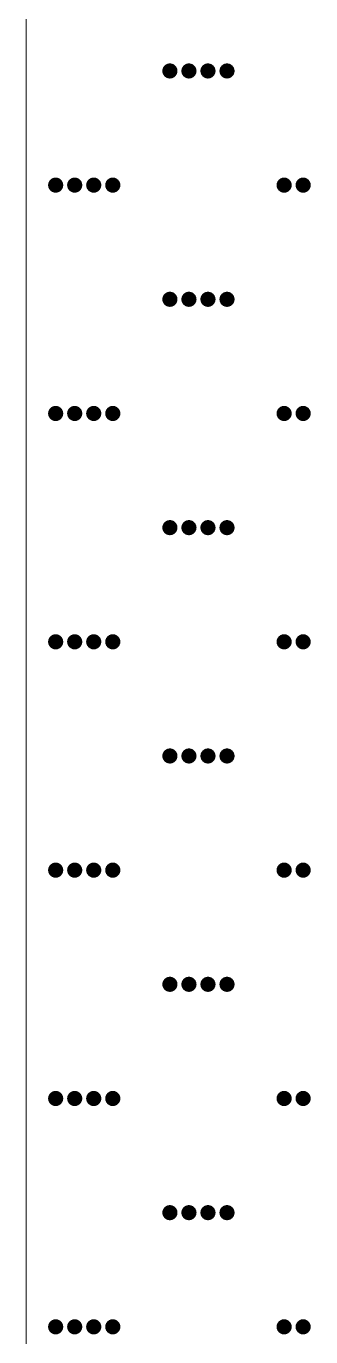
# Model space of a CAD drawing. Header units: inches. Extents: x -27 to 109, y -724 to 26.
# Drawn here: x 18.082 to 19.078, y -538.526 to -533.934 of the extents above; entities that cross this region are included whole.
import ezdxf

# ---------------------------------------------------------------- set-up
doc = ezdxf.new("R2010")
doc.units = ezdxf.units.IN
doc.header["$MEASUREMENT"] = 0
doc.layers.get('0').update_dxf_attribs({"lineweight": 0})

# ---------------------------------------------------------------- blocks, each defined once
blk = doc.blocks.new('lr_block_77')
at = {"true_color": 0x000000}
for points in [[(18.6105, -534.0976), (18.6114, -534.0907), (18.6105, -534.0837), (18.6078, -534.0773), (18.6035, -534.0719), (18.5981, -534.0676), (18.5917, -534.0649), (18.5847, -534.064), (18.5778, -534.0649), (18.5714, -534.0676), (18.5659, -534.0719), (18.5617, -534.0773), (18.559, -534.0837), (18.5581, -534.0907), (18.559, -534.0976), (18.5617, -534.104), (18.5659, -534.1095), (18.5714, -534.1137), (18.5778, -534.1164), (18.5847, -534.1173), (18.5917, -534.1164), (18.5981, -534.1137), (18.6035, -534.1095), (18.6078, -534.104)], [(18.6771, -534.0976), (18.6781, -534.0907), (18.6771, -534.0837), (18.6745, -534.0773), (18.6702, -534.0719), (18.6647, -534.0676), (18.6583, -534.0649), (18.6514, -534.064), (18.6445, -534.0649), (18.6381, -534.0676), (18.6326, -534.0719), (18.6283, -534.0773), (18.6257, -534.0837), (18.6247, -534.0907), (18.6257, -534.0976), (18.6283, -534.104), (18.6326, -534.1095), (18.6381, -534.1137), (18.6445, -534.1164), (18.6514, -534.1173), (18.6583, -534.1164), (18.6647, -534.1137), (18.6702, -534.1095), (18.6745, -534.104)], [(18.7438, -534.0976), (18.7447, -534.0907), (18.7438, -534.0837), (18.7411, -534.0773), (18.7369, -534.0719), (18.7314, -534.0676), (18.725, -534.0649), (18.7181, -534.064), (18.7111, -534.0649), (18.7047, -534.0676), (18.6993, -534.0719), (18.695, -534.0773), (18.6923, -534.0837), (18.6914, -534.0907), (18.6923, -534.0976), (18.695, -534.104), (18.6993, -534.1095), (18.7047, -534.1137), (18.7111, -534.1164), (18.7181, -534.1173), (18.725, -534.1164), (18.7314, -534.1137), (18.7369, -534.1095), (18.7411, -534.104)], [(18.8105, -534.0976), (18.8114, -534.0907), (18.8105, -534.0837), (18.8078, -534.0773), (18.8035, -534.0719), (18.7981, -534.0676), (18.7917, -534.0649), (18.7847, -534.064), (18.7778, -534.0649), (18.7714, -534.0676), (18.7659, -534.0719), (18.7617, -534.0773), (18.759, -534.0837), (18.7581, -534.0907), (18.759, -534.0976), (18.7617, -534.104), (18.7659, -534.1095), (18.7714, -534.1137), (18.7778, -534.1164), (18.7847, -534.1173), (18.7917, -534.1164), (18.7981, -534.1137), (18.8035, -534.1095), (18.8078, -534.104)], [(18.2105, -534.4976), (18.2114, -534.4907), (18.2105, -534.4837), (18.2078, -534.4773), (18.2035, -534.4719), (18.1981, -534.4676), (18.1917, -534.4649), (18.1847, -534.464), (18.1778, -534.4649), (18.1714, -534.4676), (18.1659, -534.4719), (18.1617, -534.4773), (18.159, -534.4837), (18.1581, -534.4907), (18.159, -534.4976), (18.1617, -534.504), (18.1659, -534.5095), (18.1714, -534.5137), (18.1778, -534.5164), (18.1847, -534.5173), (18.1917, -534.5164), (18.1981, -534.5137), (18.2035, -534.5095), (18.2078, -534.504)], [(18.2771, -534.4976), (18.2781, -534.4907), (18.2771, -534.4837), (18.2745, -534.4773), (18.2702, -534.4719), (18.2647, -534.4676), (18.2583, -534.4649), (18.2514, -534.464), (18.2445, -534.4649), (18.2381, -534.4676), (18.2326, -534.4719), (18.2283, -534.4773), (18.2257, -534.4837), (18.2247, -534.4907), (18.2257, -534.4976), (18.2283, -534.504), (18.2326, -534.5095), (18.2381, -534.5137), (18.2445, -534.5164), (18.2514, -534.5173), (18.2583, -534.5164), (18.2647, -534.5137), (18.2702, -534.5095), (18.2745, -534.504)], [(18.3438, -534.4976), (18.3447, -534.4907), (18.3438, -534.4837), (18.3411, -534.4773), (18.3369, -534.4719), (18.3314, -534.4676), (18.325, -534.4649), (18.3181, -534.464), (18.3111, -534.4649), (18.3047, -534.4676), (18.2993, -534.4719), (18.295, -534.4773), (18.2923, -534.4837), (18.2914, -534.4907), (18.2923, -534.4976), (18.295, -534.504), (18.2993, -534.5095), (18.3047, -534.5137), (18.3111, -534.5164), (18.3181, -534.5173), (18.325, -534.5164), (18.3314, -534.5137), (18.3369, -534.5095), (18.3411, -534.504)], [(18.4105, -534.4976), (18.4114, -534.4907), (18.4105, -534.4837), (18.4078, -534.4773), (18.4035, -534.4719), (18.3981, -534.4676), (18.3917, -534.4649), (18.3847, -534.464), (18.3778, -534.4649), (18.3714, -534.4676), (18.3659, -534.4719), (18.3617, -534.4773), (18.359, -534.4837), (18.3581, -534.4907), (18.359, -534.4976), (18.3617, -534.504), (18.3659, -534.5095), (18.3714, -534.5137), (18.3778, -534.5164), (18.3847, -534.5173), (18.3917, -534.5164), (18.3981, -534.5137), (18.4035, -534.5095), (18.4078, -534.504)], [(19.0105, -534.4976), (19.0114, -534.4907), (19.0105, -534.4837), (19.0078, -534.4773), (19.0035, -534.4719), (18.9981, -534.4676), (18.9917, -534.4649), (18.9847, -534.464), (18.9778, -534.4649), (18.9714, -534.4676), (18.9659, -534.4719), (18.9617, -534.4773), (18.959, -534.4837), (18.9581, -534.4907), (18.959, -534.4976), (18.9617, -534.504), (18.9659, -534.5095), (18.9714, -534.5137), (18.9778, -534.5164), (18.9847, -534.5173), (18.9917, -534.5164), (18.9981, -534.5137), (19.0035, -534.5095), (19.0078, -534.504)], [(19.0771, -534.4976), (19.0781, -534.4907), (19.0771, -534.4837), (19.0745, -534.4773), (19.0702, -534.4719), (19.0647, -534.4676), (19.0583, -534.4649), (19.0514, -534.464), (19.0445, -534.4649), (19.0381, -534.4676), (19.0326, -534.4719), (19.0283, -534.4773), (19.0257, -534.4837), (19.0247, -534.4907), (19.0257, -534.4976), (19.0283, -534.504), (19.0326, -534.5095), (19.0381, -534.5137), (19.0445, -534.5164), (19.0514, -534.5173), (19.0583, -534.5164), (19.0647, -534.5137), (19.0702, -534.5095), (19.0745, -534.504)], [(18.6105, -534.8976), (18.6114, -534.8907), (18.6105, -534.8837), (18.6078, -534.8773), (18.6035, -534.8719), (18.5981, -534.8676), (18.5917, -534.8649), (18.5847, -534.864), (18.5778, -534.8649), (18.5714, -534.8676), (18.5659, -534.8719), (18.5617, -534.8773), (18.559, -534.8837), (18.5581, -534.8907), (18.559, -534.8976), (18.5617, -534.904), (18.5659, -534.9095), (18.5714, -534.9137), (18.5778, -534.9164), (18.5847, -534.9173), (18.5917, -534.9164), (18.5981, -534.9137), (18.6035, -534.9095), (18.6078, -534.904)], [(18.6771, -534.8976), (18.6781, -534.8907), (18.6771, -534.8837), (18.6745, -534.8773), (18.6702, -534.8719), (18.6647, -534.8676), (18.6583, -534.8649), (18.6514, -534.864), (18.6445, -534.8649), (18.6381, -534.8676), (18.6326, -534.8719), (18.6283, -534.8773), (18.6257, -534.8837), (18.6247, -534.8907), (18.6257, -534.8976), (18.6283, -534.904), (18.6326, -534.9095), (18.6381, -534.9137), (18.6445, -534.9164), (18.6514, -534.9173), (18.6583, -534.9164), (18.6647, -534.9137), (18.6702, -534.9095), (18.6745, -534.904)], [(18.7438, -534.8976), (18.7447, -534.8907), (18.7438, -534.8837), (18.7411, -534.8773), (18.7369, -534.8719), (18.7314, -534.8676), (18.725, -534.8649), (18.7181, -534.864), (18.7111, -534.8649), (18.7047, -534.8676), (18.6993, -534.8719), (18.695, -534.8773), (18.6923, -534.8837), (18.6914, -534.8907), (18.6923, -534.8976), (18.695, -534.904), (18.6993, -534.9095), (18.7047, -534.9137), (18.7111, -534.9164), (18.7181, -534.9173), (18.725, -534.9164), (18.7314, -534.9137), (18.7369, -534.9095), (18.7411, -534.904)], [(18.8105, -534.8976), (18.8114, -534.8907), (18.8105, -534.8837), (18.8078, -534.8773), (18.8035, -534.8719), (18.7981, -534.8676), (18.7917, -534.8649), (18.7847, -534.864), (18.7778, -534.8649), (18.7714, -534.8676), (18.7659, -534.8719), (18.7617, -534.8773), (18.759, -534.8837), (18.7581, -534.8907), (18.759, -534.8976), (18.7617, -534.904), (18.7659, -534.9095), (18.7714, -534.9137), (18.7778, -534.9164), (18.7847, -534.9173), (18.7917, -534.9164), (18.7981, -534.9137), (18.8035, -534.9095), (18.8078, -534.904)], [(18.2105, -535.2976), (18.2114, -535.2907), (18.2105, -535.2837), (18.2078, -535.2773), (18.2035, -535.2719), (18.1981, -535.2676), (18.1917, -535.2649), (18.1847, -535.264), (18.1778, -535.2649), (18.1714, -535.2676), (18.1659, -535.2719), (18.1617, -535.2773), (18.159, -535.2837), (18.1581, -535.2907), (18.159, -535.2976), (18.1617, -535.304), (18.1659, -535.3095), (18.1714, -535.3137), (18.1778, -535.3164), (18.1847, -535.3173), (18.1917, -535.3164), (18.1981, -535.3137), (18.2035, -535.3095), (18.2078, -535.304)], [(18.2771, -535.2976), (18.2781, -535.2907), (18.2771, -535.2837), (18.2745, -535.2773), (18.2702, -535.2719), (18.2647, -535.2676), (18.2583, -535.2649), (18.2514, -535.264), (18.2445, -535.2649), (18.2381, -535.2676), (18.2326, -535.2719), (18.2283, -535.2773), (18.2257, -535.2837), (18.2247, -535.2907), (18.2257, -535.2976), (18.2283, -535.304), (18.2326, -535.3095), (18.2381, -535.3137), (18.2445, -535.3164), (18.2514, -535.3173), (18.2583, -535.3164), (18.2647, -535.3137), (18.2702, -535.3095), (18.2745, -535.304)], [(18.3438, -535.2976), (18.3447, -535.2907), (18.3438, -535.2837), (18.3411, -535.2773), (18.3369, -535.2719), (18.3314, -535.2676), (18.325, -535.2649), (18.3181, -535.264), (18.3111, -535.2649), (18.3047, -535.2676), (18.2993, -535.2719), (18.295, -535.2773), (18.2923, -535.2837), (18.2914, -535.2907), (18.2923, -535.2976), (18.295, -535.304), (18.2993, -535.3095), (18.3047, -535.3137), (18.3111, -535.3164), (18.3181, -535.3173), (18.325, -535.3164), (18.3314, -535.3137), (18.3369, -535.3095), (18.3411, -535.304)], [(18.4105, -535.2976), (18.4114, -535.2907), (18.4105, -535.2837), (18.4078, -535.2773), (18.4035, -535.2719), (18.3981, -535.2676), (18.3917, -535.2649), (18.3847, -535.264), (18.3778, -535.2649), (18.3714, -535.2676), (18.3659, -535.2719), (18.3617, -535.2773), (18.359, -535.2837), (18.3581, -535.2907), (18.359, -535.2976), (18.3617, -535.304), (18.3659, -535.3095), (18.3714, -535.3137), (18.3778, -535.3164), (18.3847, -535.3173), (18.3917, -535.3164), (18.3981, -535.3137), (18.4035, -535.3095), (18.4078, -535.304)], [(19.0105, -535.2976), (19.0114, -535.2907), (19.0105, -535.2837), (19.0078, -535.2773), (19.0035, -535.2719), (18.9981, -535.2676), (18.9917, -535.2649), (18.9847, -535.264), (18.9778, -535.2649), (18.9714, -535.2676), (18.9659, -535.2719), (18.9617, -535.2773), (18.959, -535.2837), (18.9581, -535.2907), (18.959, -535.2976), (18.9617, -535.304), (18.9659, -535.3095), (18.9714, -535.3137), (18.9778, -535.3164), (18.9847, -535.3173), (18.9917, -535.3164), (18.9981, -535.3137), (19.0035, -535.3095), (19.0078, -535.304)], [(19.0771, -535.2976), (19.0781, -535.2907), (19.0771, -535.2837), (19.0745, -535.2773), (19.0702, -535.2719), (19.0647, -535.2676), (19.0583, -535.2649), (19.0514, -535.264), (19.0445, -535.2649), (19.0381, -535.2676), (19.0326, -535.2719), (19.0283, -535.2773), (19.0257, -535.2837), (19.0247, -535.2907), (19.0257, -535.2976), (19.0283, -535.304), (19.0326, -535.3095), (19.0381, -535.3137), (19.0445, -535.3164), (19.0514, -535.3173), (19.0583, -535.3164), (19.0647, -535.3137), (19.0702, -535.3095), (19.0745, -535.304)], [(18.6105, -535.6976), (18.6114, -535.6907), (18.6105, -535.6837), (18.6078, -535.6773), (18.6035, -535.6719), (18.5981, -535.6676), (18.5917, -535.6649), (18.5847, -535.664), (18.5778, -535.6649), (18.5714, -535.6676), (18.5659, -535.6719), (18.5617, -535.6773), (18.559, -535.6837), (18.5581, -535.6907), (18.559, -535.6976), (18.5617, -535.704), (18.5659, -535.7095), (18.5714, -535.7137), (18.5778, -535.7164), (18.5847, -535.7173), (18.5917, -535.7164), (18.5981, -535.7137), (18.6035, -535.7095), (18.6078, -535.704)], [(18.6771, -535.6976), (18.6781, -535.6907), (18.6771, -535.6837), (18.6745, -535.6773), (18.6702, -535.6719), (18.6647, -535.6676), (18.6583, -535.6649), (18.6514, -535.664), (18.6445, -535.6649), (18.6381, -535.6676), (18.6326, -535.6719), (18.6283, -535.6773), (18.6257, -535.6837), (18.6247, -535.6907), (18.6257, -535.6976), (18.6283, -535.704), (18.6326, -535.7095), (18.6381, -535.7137), (18.6445, -535.7164), (18.6514, -535.7173), (18.6583, -535.7164), (18.6647, -535.7137), (18.6702, -535.7095), (18.6745, -535.704)], [(18.7438, -535.6976), (18.7447, -535.6907), (18.7438, -535.6837), (18.7411, -535.6773), (18.7369, -535.6719), (18.7314, -535.6676), (18.725, -535.6649), (18.7181, -535.664), (18.7111, -535.6649), (18.7047, -535.6676), (18.6993, -535.6719), (18.695, -535.6773), (18.6923, -535.6837), (18.6914, -535.6907), (18.6923, -535.6976), (18.695, -535.704), (18.6993, -535.7095), (18.7047, -535.7137), (18.7111, -535.7164), (18.7181, -535.7173), (18.725, -535.7164), (18.7314, -535.7137), (18.7369, -535.7095), (18.7411, -535.704)], [(18.8105, -535.6976), (18.8114, -535.6907), (18.8105, -535.6837), (18.8078, -535.6773), (18.8035, -535.6719), (18.7981, -535.6676), (18.7917, -535.6649), (18.7847, -535.664), (18.7778, -535.6649), (18.7714, -535.6676), (18.7659, -535.6719), (18.7617, -535.6773), (18.759, -535.6837), (18.7581, -535.6907), (18.759, -535.6976), (18.7617, -535.704), (18.7659, -535.7095), (18.7714, -535.7137), (18.7778, -535.7164), (18.7847, -535.7173), (18.7917, -535.7164), (18.7981, -535.7137), (18.8035, -535.7095), (18.8078, -535.704)], [(18.2105, -536.0976), (18.2114, -536.0907), (18.2105, -536.0837), (18.2078, -536.0773), (18.2035, -536.0719), (18.1981, -536.0676), (18.1917, -536.0649), (18.1847, -536.064), (18.1778, -536.0649), (18.1714, -536.0676), (18.1659, -536.0719), (18.1617, -536.0773), (18.159, -536.0837), (18.1581, -536.0907), (18.159, -536.0976), (18.1617, -536.104), (18.1659, -536.1095), (18.1714, -536.1137), (18.1778, -536.1164), (18.1847, -536.1173), (18.1917, -536.1164), (18.1981, -536.1137), (18.2035, -536.1095), (18.2078, -536.104)], [(18.2771, -536.0976), (18.2781, -536.0907), (18.2771, -536.0837), (18.2745, -536.0773), (18.2702, -536.0719), (18.2647, -536.0676), (18.2583, -536.0649), (18.2514, -536.064), (18.2445, -536.0649), (18.2381, -536.0676), (18.2326, -536.0719), (18.2283, -536.0773), (18.2257, -536.0837), (18.2247, -536.0907), (18.2257, -536.0976), (18.2283, -536.104), (18.2326, -536.1095), (18.2381, -536.1137), (18.2445, -536.1164), (18.2514, -536.1173), (18.2583, -536.1164), (18.2647, -536.1137), (18.2702, -536.1095), (18.2745, -536.104)], [(18.3438, -536.0976), (18.3447, -536.0907), (18.3438, -536.0837), (18.3411, -536.0773), (18.3369, -536.0719), (18.3314, -536.0676), (18.325, -536.0649), (18.3181, -536.064), (18.3111, -536.0649), (18.3047, -536.0676), (18.2993, -536.0719), (18.295, -536.0773), (18.2923, -536.0837), (18.2914, -536.0907), (18.2923, -536.0976), (18.295, -536.104), (18.2993, -536.1095), (18.3047, -536.1137), (18.3111, -536.1164), (18.3181, -536.1173), (18.325, -536.1164), (18.3314, -536.1137), (18.3369, -536.1095), (18.3411, -536.104)], [(18.4105, -536.0976), (18.4114, -536.0907), (18.4105, -536.0837), (18.4078, -536.0773), (18.4035, -536.0719), (18.3981, -536.0676), (18.3917, -536.0649), (18.3847, -536.064), (18.3778, -536.0649), (18.3714, -536.0676), (18.3659, -536.0719), (18.3617, -536.0773), (18.359, -536.0837), (18.3581, -536.0907), (18.359, -536.0976), (18.3617, -536.104), (18.3659, -536.1095), (18.3714, -536.1137), (18.3778, -536.1164), (18.3847, -536.1173), (18.3917, -536.1164), (18.3981, -536.1137), (18.4035, -536.1095), (18.4078, -536.104)], [(19.0105, -536.0976), (19.0114, -536.0907), (19.0105, -536.0837), (19.0078, -536.0773), (19.0035, -536.0719), (18.9981, -536.0676), (18.9917, -536.0649), (18.9847, -536.064), (18.9778, -536.0649), (18.9714, -536.0676), (18.9659, -536.0719), (18.9617, -536.0773), (18.959, -536.0837), (18.9581, -536.0907), (18.959, -536.0976), (18.9617, -536.104), (18.9659, -536.1095), (18.9714, -536.1137), (18.9778, -536.1164), (18.9847, -536.1173), (18.9917, -536.1164), (18.9981, -536.1137), (19.0035, -536.1095), (19.0078, -536.104)], [(19.0771, -536.0976), (19.0781, -536.0907), (19.0771, -536.0837), (19.0745, -536.0773), (19.0702, -536.0719), (19.0647, -536.0676), (19.0583, -536.0649), (19.0514, -536.064), (19.0445, -536.0649), (19.0381, -536.0676), (19.0326, -536.0719), (19.0283, -536.0773), (19.0257, -536.0837), (19.0247, -536.0907), (19.0257, -536.0976), (19.0283, -536.104), (19.0326, -536.1095), (19.0381, -536.1137), (19.0445, -536.1164), (19.0514, -536.1173), (19.0583, -536.1164), (19.0647, -536.1137), (19.0702, -536.1095), (19.0745, -536.104)], [(18.6105, -536.4976), (18.6114, -536.4907), (18.6105, -536.4837), (18.6078, -536.4773), (18.6035, -536.4719), (18.5981, -536.4676), (18.5917, -536.4649), (18.5847, -536.464), (18.5778, -536.4649), (18.5714, -536.4676), (18.5659, -536.4719), (18.5617, -536.4773), (18.559, -536.4837), (18.5581, -536.4907), (18.559, -536.4976), (18.5617, -536.504), (18.5659, -536.5095), (18.5714, -536.5137), (18.5778, -536.5164), (18.5847, -536.5173), (18.5917, -536.5164), (18.5981, -536.5137), (18.6035, -536.5095), (18.6078, -536.504)], [(18.6771, -536.4976), (18.6781, -536.4907), (18.6771, -536.4837), (18.6745, -536.4773), (18.6702, -536.4719), (18.6647, -536.4676), (18.6583, -536.4649), (18.6514, -536.464), (18.6445, -536.4649), (18.6381, -536.4676), (18.6326, -536.4719), (18.6283, -536.4773), (18.6257, -536.4837), (18.6247, -536.4907), (18.6257, -536.4976), (18.6283, -536.504), (18.6326, -536.5095), (18.6381, -536.5137), (18.6445, -536.5164), (18.6514, -536.5173), (18.6583, -536.5164), (18.6647, -536.5137), (18.6702, -536.5095), (18.6745, -536.504)], [(18.7438, -536.4976), (18.7447, -536.4907), (18.7438, -536.4837), (18.7411, -536.4773), (18.7369, -536.4719), (18.7314, -536.4676), (18.725, -536.4649), (18.7181, -536.464), (18.7111, -536.4649), (18.7047, -536.4676), (18.6993, -536.4719), (18.695, -536.4773), (18.6923, -536.4837), (18.6914, -536.4907), (18.6923, -536.4976), (18.695, -536.504), (18.6993, -536.5095), (18.7047, -536.5137), (18.7111, -536.5164), (18.7181, -536.5173), (18.725, -536.5164), (18.7314, -536.5137), (18.7369, -536.5095), (18.7411, -536.504)], [(18.8105, -536.4976), (18.8114, -536.4907), (18.8105, -536.4837), (18.8078, -536.4773), (18.8035, -536.4719), (18.7981, -536.4676), (18.7917, -536.4649), (18.7847, -536.464), (18.7778, -536.4649), (18.7714, -536.4676), (18.7659, -536.4719), (18.7617, -536.4773), (18.759, -536.4837), (18.7581, -536.4907), (18.759, -536.4976), (18.7617, -536.504), (18.7659, -536.5095), (18.7714, -536.5137), (18.7778, -536.5164), (18.7847, -536.5173), (18.7917, -536.5164), (18.7981, -536.5137), (18.8035, -536.5095), (18.8078, -536.504)], [(18.2105, -536.8976), (18.2114, -536.8907), (18.2105, -536.8837), (18.2078, -536.8773), (18.2035, -536.8719), (18.1981, -536.8676), (18.1917, -536.8649), (18.1847, -536.864), (18.1778, -536.8649), (18.1714, -536.8676), (18.1659, -536.8719), (18.1617, -536.8773), (18.159, -536.8837), (18.1581, -536.8907), (18.159, -536.8976), (18.1617, -536.904), (18.1659, -536.9095), (18.1714, -536.9137), (18.1778, -536.9164), (18.1847, -536.9173), (18.1917, -536.9164), (18.1981, -536.9137), (18.2035, -536.9095), (18.2078, -536.904)], [(18.2771, -536.8976), (18.2781, -536.8907), (18.2771, -536.8837), (18.2745, -536.8773), (18.2702, -536.8719), (18.2647, -536.8676), (18.2583, -536.8649), (18.2514, -536.864), (18.2445, -536.8649), (18.2381, -536.8676), (18.2326, -536.8719), (18.2283, -536.8773), (18.2257, -536.8837), (18.2247, -536.8907), (18.2257, -536.8976), (18.2283, -536.904), (18.2326, -536.9095), (18.2381, -536.9137), (18.2445, -536.9164), (18.2514, -536.9173), (18.2583, -536.9164), (18.2647, -536.9137), (18.2702, -536.9095), (18.2745, -536.904)], [(18.3438, -536.8976), (18.3447, -536.8907), (18.3438, -536.8837), (18.3411, -536.8773), (18.3369, -536.8719), (18.3314, -536.8676), (18.325, -536.8649), (18.3181, -536.864), (18.3111, -536.8649), (18.3047, -536.8676), (18.2993, -536.8719), (18.295, -536.8773), (18.2923, -536.8837), (18.2914, -536.8907), (18.2923, -536.8976), (18.295, -536.904), (18.2993, -536.9095), (18.3047, -536.9137), (18.3111, -536.9164), (18.3181, -536.9173), (18.325, -536.9164), (18.3314, -536.9137), (18.3369, -536.9095), (18.3411, -536.904)], [(18.4105, -536.8976), (18.4114, -536.8907), (18.4105, -536.8837), (18.4078, -536.8773), (18.4035, -536.8719), (18.3981, -536.8676), (18.3917, -536.8649), (18.3847, -536.864), (18.3778, -536.8649), (18.3714, -536.8676), (18.3659, -536.8719), (18.3617, -536.8773), (18.359, -536.8837), (18.3581, -536.8907), (18.359, -536.8976), (18.3617, -536.904), (18.3659, -536.9095), (18.3714, -536.9137), (18.3778, -536.9164), (18.3847, -536.9173), (18.3917, -536.9164), (18.3981, -536.9137), (18.4035, -536.9095), (18.4078, -536.904)], [(19.0105, -536.8976), (19.0114, -536.8907), (19.0105, -536.8837), (19.0078, -536.8773), (19.0035, -536.8719), (18.9981, -536.8676), (18.9917, -536.8649), (18.9847, -536.864), (18.9778, -536.8649), (18.9714, -536.8676), (18.9659, -536.8719), (18.9617, -536.8773), (18.959, -536.8837), (18.9581, -536.8907), (18.959, -536.8976), (18.9617, -536.904), (18.9659, -536.9095), (18.9714, -536.9137), (18.9778, -536.9164), (18.9847, -536.9173), (18.9917, -536.9164), (18.9981, -536.9137), (19.0035, -536.9095), (19.0078, -536.904)], [(19.0771, -536.8976), (19.0781, -536.8907), (19.0771, -536.8837), (19.0745, -536.8773), (19.0702, -536.8719), (19.0647, -536.8676), (19.0583, -536.8649), (19.0514, -536.864), (19.0445, -536.8649), (19.0381, -536.8676), (19.0326, -536.8719), (19.0283, -536.8773), (19.0257, -536.8837), (19.0247, -536.8907), (19.0257, -536.8976), (19.0283, -536.904), (19.0326, -536.9095), (19.0381, -536.9137), (19.0445, -536.9164), (19.0514, -536.9173), (19.0583, -536.9164), (19.0647, -536.9137), (19.0702, -536.9095), (19.0745, -536.904)], [(18.6105, -537.2976), (18.6114, -537.2907), (18.6105, -537.2837), (18.6078, -537.2773), (18.6035, -537.2719), (18.5981, -537.2676), (18.5917, -537.2649), (18.5847, -537.264), (18.5778, -537.2649), (18.5714, -537.2676), (18.5659, -537.2719), (18.5617, -537.2773), (18.559, -537.2837), (18.5581, -537.2907), (18.559, -537.2976), (18.5617, -537.304), (18.5659, -537.3095), (18.5714, -537.3137), (18.5778, -537.3164), (18.5847, -537.3173), (18.5917, -537.3164), (18.5981, -537.3137), (18.6035, -537.3095), (18.6078, -537.304)], [(18.6771, -537.2976), (18.6781, -537.2907), (18.6771, -537.2837), (18.6745, -537.2773), (18.6702, -537.2719), (18.6647, -537.2676), (18.6583, -537.2649), (18.6514, -537.264), (18.6445, -537.2649), (18.6381, -537.2676), (18.6326, -537.2719), (18.6283, -537.2773), (18.6257, -537.2837), (18.6247, -537.2907), (18.6257, -537.2976), (18.6283, -537.304), (18.6326, -537.3095), (18.6381, -537.3137), (18.6445, -537.3164), (18.6514, -537.3173), (18.6583, -537.3164), (18.6647, -537.3137), (18.6702, -537.3095), (18.6745, -537.304)], [(18.7438, -537.2976), (18.7447, -537.2907), (18.7438, -537.2837), (18.7411, -537.2773), (18.7369, -537.2719), (18.7314, -537.2676), (18.725, -537.2649), (18.7181, -537.264), (18.7111, -537.2649), (18.7047, -537.2676), (18.6993, -537.2719), (18.695, -537.2773), (18.6923, -537.2837), (18.6914, -537.2907), (18.6923, -537.2976), (18.695, -537.304), (18.6993, -537.3095), (18.7047, -537.3137), (18.7111, -537.3164), (18.7181, -537.3173), (18.725, -537.3164), (18.7314, -537.3137), (18.7369, -537.3095), (18.7411, -537.304)], [(18.8105, -537.2976), (18.8114, -537.2907), (18.8105, -537.2837), (18.8078, -537.2773), (18.8035, -537.2719), (18.7981, -537.2676), (18.7917, -537.2649), (18.7847, -537.264), (18.7778, -537.2649), (18.7714, -537.2676), (18.7659, -537.2719), (18.7617, -537.2773), (18.759, -537.2837), (18.7581, -537.2907), (18.759, -537.2976), (18.7617, -537.304), (18.7659, -537.3095), (18.7714, -537.3137), (18.7778, -537.3164), (18.7847, -537.3173), (18.7917, -537.3164), (18.7981, -537.3137), (18.8035, -537.3095), (18.8078, -537.304)], [(18.2105, -537.6976), (18.2114, -537.6907), (18.2105, -537.6837), (18.2078, -537.6773), (18.2035, -537.6719), (18.1981, -537.6676), (18.1917, -537.6649), (18.1847, -537.664), (18.1778, -537.6649), (18.1714, -537.6676), (18.1659, -537.6719), (18.1617, -537.6773), (18.159, -537.6837), (18.1581, -537.6907), (18.159, -537.6976), (18.1617, -537.704), (18.1659, -537.7095), (18.1714, -537.7137), (18.1778, -537.7164), (18.1847, -537.7173), (18.1917, -537.7164), (18.1981, -537.7137), (18.2035, -537.7095), (18.2078, -537.704)], [(18.2771, -537.6976), (18.2781, -537.6907), (18.2771, -537.6837), (18.2745, -537.6773), (18.2702, -537.6719), (18.2647, -537.6676), (18.2583, -537.6649), (18.2514, -537.664), (18.2445, -537.6649), (18.2381, -537.6676), (18.2326, -537.6719), (18.2283, -537.6773), (18.2257, -537.6837), (18.2247, -537.6907), (18.2257, -537.6976), (18.2283, -537.704), (18.2326, -537.7095), (18.2381, -537.7137), (18.2445, -537.7164), (18.2514, -537.7173), (18.2583, -537.7164), (18.2647, -537.7137), (18.2702, -537.7095), (18.2745, -537.704)], [(18.3438, -537.6976), (18.3447, -537.6907), (18.3438, -537.6837), (18.3411, -537.6773), (18.3369, -537.6719), (18.3314, -537.6676), (18.325, -537.6649), (18.3181, -537.664), (18.3111, -537.6649), (18.3047, -537.6676), (18.2993, -537.6719), (18.295, -537.6773), (18.2923, -537.6837), (18.2914, -537.6907), (18.2923, -537.6976), (18.295, -537.704), (18.2993, -537.7095), (18.3047, -537.7137), (18.3111, -537.7164), (18.3181, -537.7173), (18.325, -537.7164), (18.3314, -537.7137), (18.3369, -537.7095), (18.3411, -537.704)], [(18.4105, -537.6976), (18.4114, -537.6907), (18.4105, -537.6837), (18.4078, -537.6773), (18.4035, -537.6719), (18.3981, -537.6676), (18.3917, -537.6649), (18.3847, -537.664), (18.3778, -537.6649), (18.3714, -537.6676), (18.3659, -537.6719), (18.3617, -537.6773), (18.359, -537.6837), (18.3581, -537.6907), (18.359, -537.6976), (18.3617, -537.704), (18.3659, -537.7095), (18.3714, -537.7137), (18.3778, -537.7164), (18.3847, -537.7173), (18.3917, -537.7164), (18.3981, -537.7137), (18.4035, -537.7095), (18.4078, -537.704)], [(19.0105, -537.6976), (19.0114, -537.6907), (19.0105, -537.6837), (19.0078, -537.6773), (19.0035, -537.6719), (18.9981, -537.6676), (18.9917, -537.6649), (18.9847, -537.664), (18.9778, -537.6649), (18.9714, -537.6676), (18.9659, -537.6719), (18.9617, -537.6773), (18.959, -537.6837), (18.9581, -537.6907), (18.959, -537.6976), (18.9617, -537.704), (18.9659, -537.7095), (18.9714, -537.7137), (18.9778, -537.7164), (18.9847, -537.7173), (18.9917, -537.7164), (18.9981, -537.7137), (19.0035, -537.7095), (19.0078, -537.704)], [(19.0771, -537.6976), (19.0781, -537.6907), (19.0771, -537.6837), (19.0745, -537.6773), (19.0702, -537.6719), (19.0647, -537.6676), (19.0583, -537.6649), (19.0514, -537.664), (19.0445, -537.6649), (19.0381, -537.6676), (19.0326, -537.6719), (19.0283, -537.6773), (19.0257, -537.6837), (19.0247, -537.6907), (19.0257, -537.6976), (19.0283, -537.704), (19.0326, -537.7095), (19.0381, -537.7137), (19.0445, -537.7164), (19.0514, -537.7173), (19.0583, -537.7164), (19.0647, -537.7137), (19.0702, -537.7095), (19.0745, -537.704)], [(18.6105, -538.0976), (18.6114, -538.0907), (18.6105, -538.0837), (18.6078, -538.0773), (18.6035, -538.0719), (18.5981, -538.0676), (18.5917, -538.0649), (18.5847, -538.064), (18.5778, -538.0649), (18.5714, -538.0676), (18.5659, -538.0719), (18.5617, -538.0773), (18.559, -538.0837), (18.5581, -538.0907), (18.559, -538.0976), (18.5617, -538.104), (18.5659, -538.1095), (18.5714, -538.1137), (18.5778, -538.1164), (18.5847, -538.1173), (18.5917, -538.1164), (18.5981, -538.1137), (18.6035, -538.1095), (18.6078, -538.104)], [(18.6771, -538.0976), (18.6781, -538.0907), (18.6771, -538.0837), (18.6745, -538.0773), (18.6702, -538.0719), (18.6647, -538.0676), (18.6583, -538.0649), (18.6514, -538.064), (18.6445, -538.0649), (18.6381, -538.0676), (18.6326, -538.0719), (18.6283, -538.0773), (18.6257, -538.0837), (18.6247, -538.0907), (18.6257, -538.0976), (18.6283, -538.104), (18.6326, -538.1095), (18.6381, -538.1137), (18.6445, -538.1164), (18.6514, -538.1173), (18.6583, -538.1164), (18.6647, -538.1137), (18.6702, -538.1095), (18.6745, -538.104)], [(18.7438, -538.0976), (18.7447, -538.0907), (18.7438, -538.0837), (18.7411, -538.0773), (18.7369, -538.0719), (18.7314, -538.0676), (18.725, -538.0649), (18.7181, -538.064), (18.7111, -538.0649), (18.7047, -538.0676), (18.6993, -538.0719), (18.695, -538.0773), (18.6923, -538.0837), (18.6914, -538.0907), (18.6923, -538.0976), (18.695, -538.104), (18.6993, -538.1095), (18.7047, -538.1137), (18.7111, -538.1164), (18.7181, -538.1173), (18.725, -538.1164), (18.7314, -538.1137), (18.7369, -538.1095), (18.7411, -538.104)], [(18.8105, -538.0976), (18.8114, -538.0907), (18.8105, -538.0837), (18.8078, -538.0773), (18.8035, -538.0719), (18.7981, -538.0676), (18.7917, -538.0649), (18.7847, -538.064), (18.7778, -538.0649), (18.7714, -538.0676), (18.7659, -538.0719), (18.7617, -538.0773), (18.759, -538.0837), (18.7581, -538.0907), (18.759, -538.0976), (18.7617, -538.104), (18.7659, -538.1095), (18.7714, -538.1137), (18.7778, -538.1164), (18.7847, -538.1173), (18.7917, -538.1164), (18.7981, -538.1137), (18.8035, -538.1095), (18.8078, -538.104)], [(18.2105, -538.4976), (18.2114, -538.4907), (18.2105, -538.4837), (18.2078, -538.4773), (18.2035, -538.4719), (18.1981, -538.4676), (18.1917, -538.4649), (18.1847, -538.464), (18.1778, -538.4649), (18.1714, -538.4676), (18.1659, -538.4719), (18.1617, -538.4773), (18.159, -538.4837), (18.1581, -538.4907), (18.159, -538.4976), (18.1617, -538.504), (18.1659, -538.5095), (18.1714, -538.5137), (18.1778, -538.5164), (18.1847, -538.5173), (18.1917, -538.5164), (18.1981, -538.5137), (18.2035, -538.5095), (18.2078, -538.504)], [(18.2771, -538.4976), (18.2781, -538.4907), (18.2771, -538.4837), (18.2745, -538.4773), (18.2702, -538.4719), (18.2647, -538.4676), (18.2583, -538.4649), (18.2514, -538.464), (18.2445, -538.4649), (18.2381, -538.4676), (18.2326, -538.4719), (18.2283, -538.4773), (18.2257, -538.4837), (18.2247, -538.4907), (18.2257, -538.4976), (18.2283, -538.504), (18.2326, -538.5095), (18.2381, -538.5137), (18.2445, -538.5164), (18.2514, -538.5173), (18.2583, -538.5164), (18.2647, -538.5137), (18.2702, -538.5095), (18.2745, -538.504)], [(18.3438, -538.4976), (18.3447, -538.4907), (18.3438, -538.4837), (18.3411, -538.4773), (18.3369, -538.4719), (18.3314, -538.4676), (18.325, -538.4649), (18.3181, -538.464), (18.3111, -538.4649), (18.3047, -538.4676), (18.2993, -538.4719), (18.295, -538.4773), (18.2923, -538.4837), (18.2914, -538.4907), (18.2923, -538.4976), (18.295, -538.504), (18.2993, -538.5095), (18.3047, -538.5137), (18.3111, -538.5164), (18.3181, -538.5173), (18.325, -538.5164), (18.3314, -538.5137), (18.3369, -538.5095), (18.3411, -538.504)], [(18.4105, -538.4976), (18.4114, -538.4907), (18.4105, -538.4837), (18.4078, -538.4773), (18.4035, -538.4719), (18.3981, -538.4676), (18.3917, -538.4649), (18.3847, -538.464), (18.3778, -538.4649), (18.3714, -538.4676), (18.3659, -538.4719), (18.3617, -538.4773), (18.359, -538.4837), (18.3581, -538.4907), (18.359, -538.4976), (18.3617, -538.504), (18.3659, -538.5095), (18.3714, -538.5137), (18.3778, -538.5164), (18.3847, -538.5173), (18.3917, -538.5164), (18.3981, -538.5137), (18.4035, -538.5095), (18.4078, -538.504)], [(19.0105, -538.4976), (19.0114, -538.4907), (19.0105, -538.4837), (19.0078, -538.4773), (19.0035, -538.4719), (18.9981, -538.4676), (18.9917, -538.4649), (18.9847, -538.464), (18.9778, -538.4649), (18.9714, -538.4676), (18.9659, -538.4719), (18.9617, -538.4773), (18.959, -538.4837), (18.9581, -538.4907), (18.959, -538.4976), (18.9617, -538.504), (18.9659, -538.5095), (18.9714, -538.5137), (18.9778, -538.5164), (18.9847, -538.5173), (18.9917, -538.5164), (18.9981, -538.5137), (19.0035, -538.5095), (19.0078, -538.504)], [(19.0771, -538.4976), (19.0781, -538.4907), (19.0771, -538.4837), (19.0745, -538.4773), (19.0702, -538.4719), (19.0647, -538.4676), (19.0583, -538.4649), (19.0514, -538.464), (19.0445, -538.4649), (19.0381, -538.4676), (19.0326, -538.4719), (19.0283, -538.4773), (19.0257, -538.4837), (19.0247, -538.4907), (19.0257, -538.4976), (19.0283, -538.504), (19.0326, -538.5095), (19.0381, -538.5137), (19.0445, -538.5164), (19.0514, -538.5173), (19.0583, -538.5164), (19.0647, -538.5137), (19.0702, -538.5095), (19.0745, -538.504)]]:
    blk.add_hatch(color=18, dxfattribs=at).paths.add_polyline_path(points, flags=17)

msp = doc.modelspace()

# ---------------------------------------------------------------- linework, layer by layer
at = {"linetype": 'Continuous', "lineweight": 15}
msp.add_line((18.0817, -533.8038), (18.0817, -538.7837), dxfattribs=at)

# ---------------------------------------------------------------- block references
at = {"color": 7}
msp.add_blockref('lr_block_77', (0, 0), dxfattribs=at)

doc.saveas('drawing.dxf')
